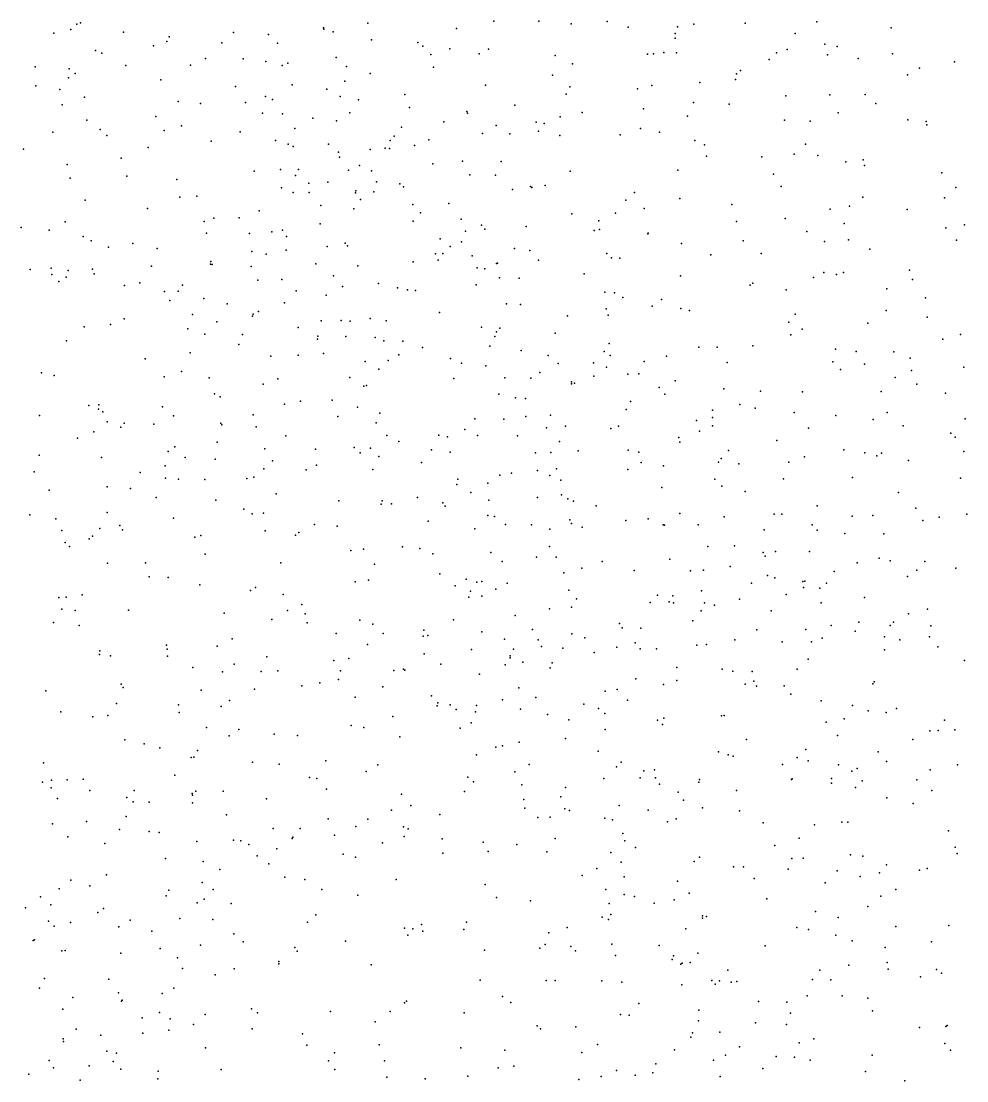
# Model space of a CAD drawing. Header units: metres. Extents: x -25 to 25, y -27.7 to 27.8.
# Drawn here: x 7.552 to 9.099, y 0.013 to 1.746 of the extents above; entities that cross this region are included whole.
import ezdxf

# ---------------------------------------------------------------- set-up
doc = ezdxf.new("R2010")
doc.units = ezdxf.units.M

msp = doc.modelspace()

# ---------------------------------------------------------------- linework, layer by layer
for p in [(7.6437, 1.7407, 13.8292), (7.6496, 1.7431, 9.735), (8.0468, 1.7347, -10.5043), (8.1195, 1.7423, 23.0728), (8.2647, 1.7336, 22.2313), (8.3257, 1.7458, 18.416), (8.3992, 1.7456, 23.5535), (8.452, 1.7413, 14.0077), (8.5109, 1.7453, 23.6671), (8.5455, 1.7358, 23.7065), (8.6259, 1.7365, 13.9214), (8.6529, 1.7412, -21.0317), (8.737, 1.7428, 23.8502), (8.8538, 1.7449, 18.4109), (8.9759, 1.7347, -15.0819), (7.606, 1.726, -10.3085), (7.6337, 1.7323, 14.4841), (7.7198, 1.7277, 18.0526), (7.7946, 1.72, -10.4268), (7.9, 1.7271, 24.8565), (7.957, 1.7239, 22.7622), (8.0476, 1.7325, 18.2853), (8.0629, 1.7284, -7.0066), (8.6224, 1.7181, -2.8664), (8.6225, 1.7256, 0.6261), (8.8185, 1.7257, 18.867), (7.769, 1.7056, 14.5998), (7.7908, 1.7126, 9.2317), (7.8806, 1.7106, -10.7848), (7.9717, 1.7097, 15.7853), (8.1255, 1.7151, 18.9465), (8.2013, 1.711, 23.2683), (8.2094, 1.7048, 24.6105), (8.2538, 1.7006, 23.3641), (8.3167, 1.7003, 23.4488), (8.8055, 1.6994, -23.3318), (8.8669, 1.7084, 14.3748), (8.8872, 1.7046, 23.9088), (7.6738, 1.6978, 18.8337), (7.6842, 1.6934, 14.2189), (7.8537, 1.6848, 18.9195), (7.9158, 1.6845, -1.7768), (8.0675, 1.6865, 22.9775), (8.2224, 1.6913, 18.3545), (8.3017, 1.6924, 13.9899), (8.4262, 1.6895, -23.9569), (8.5768, 1.6919, 23.5088), (8.587, 1.6924, -20.7901), (8.604, 1.6944, 18.3864), (8.6246, 1.6939, 23.7676), (8.7761, 1.6832, -0.0715), (8.7883, 1.6943, -20.5324), (8.8715, 1.6905, -2.9299), (8.9215, 1.6847, 0.0552), (8.9778, 1.6924, 23.9296), (7.5753, 1.6714, 24.9376), (7.631, 1.6676, 9.0834), (7.7236, 1.6731, -9.7585), (7.8292, 1.6737, 14.3119), (7.9526, 1.6796, -0.7592), (7.9795, 1.6734, -8.2888), (7.9886, 1.677, -6.2503), (8.0844, 1.6715, 15.6731), (8.2267, 1.6704, 14.9952), (8.4545, 1.6759, -0.3122), (8.729, 1.6653, -10.235), (9.0219, 1.669, -21.7912), (9.0793, 1.6792, 23.9463), (7.6299, 1.6529, 17.9842), (7.6408, 1.6605, 14.0404), (7.7806, 1.6501, -10.9918), (8.0818, 1.6477, 24.7096), (8.1232, 1.6603, 23.1164), (8.4217, 1.6576, 23.9268), (8.7211, 1.6506, 23.8292), (8.7226, 1.6596, 13.7578), (9.0024, 1.6578, -21.5005), (7.5766, 1.6398, 22.6308), (7.6157, 1.634, 9.545), (7.9028, 1.6392, 18.1165), (7.9955, 1.6419, 22.8504), (8.0526, 1.6347, 18.8201), (8.3122, 1.6409, 18.7543), (8.4501, 1.6382, 18.3582), (8.5606, 1.635, 23.7125), (8.5843, 1.6405, 22.6226), (8.6628, 1.6457, 22.8245), (7.6561, 1.6213, 13.6823), (7.8092, 1.6142, 15.9773), (7.9191, 1.6126, -0.5576), (7.952, 1.6227, 14.5415), (7.9636, 1.6177, 22.7714), (8.0741, 1.6227, -0.5011), (8.1041, 1.6169, 18.242), (8.1801, 1.6259, 15.3159), (8.4437, 1.6265, 13.8415), (8.6523, 1.6128, 23.7779), (8.8032, 1.6236, -21.6112), (8.8752, 1.6254, -21.9946), (8.9332, 1.6258, -9.2109), (7.6195, 1.6091, -0.5998), (7.8457, 1.6111, 14.0886), (7.9471, 1.5956, 13.826), (8.0901, 1.5957, -9.3418), (8.1879, 1.6047, 18.2776), (8.2815, 1.5981, 13.8577), (8.2827, 1.5953, 23.4041), (8.3598, 1.6086, 23.5015), (8.4702, 1.5965, 18.632), (8.5706, 1.6023, 13.7365), (8.7108, 1.61, 18.3339), (8.8887, 1.5961, 1.0228), (8.9508, 1.6112, 23.9157), (7.6598, 1.5838, 22.6245), (7.7728, 1.5898, 22.6373), (7.9798, 1.5945, 18.1444), (8.0296, 1.5874, 22.9416), (8.0684, 1.5828, 23.0398), (8.2441, 1.5814, 24.5035), (8.3949, 1.5806, 24.1006), (8.4078, 1.5786, -21.5869), (8.4344, 1.5891, 23.5825), (8.6426, 1.5902, 23.2606), (8.8012, 1.5841, 23.8719), (8.8431, 1.582, 13.5065), (9.003, 1.5846, -23.1355), (9.033, 1.5818, 13.4585), (7.604, 1.5645, 14.982), (7.6814, 1.5685, -5.7952), (7.7862, 1.567, 13.9044), (7.8146, 1.5747, 13.734), (7.9104, 1.5647, -2.2025), (7.9999, 1.5703, 14.7196), (8.1745, 1.5722, -7.5964), (8.3072, 1.5621, -24.1529), (8.3294, 1.5752, -10.578), (8.3517, 1.5617, -0.2938), (8.3989, 1.5661, -20.9334), (8.5322, 1.5601, 18.3063), (8.5654, 1.5702, -0.1542), (8.5964, 1.5642, -21.7875), (9.0341, 1.576, -7.9412), (7.6926, 1.5586, 21.9979), (7.8634, 1.5496, 18.0457), (7.9683, 1.5505, 22.0647), (7.9889, 1.5445, 14.0915), (8.0549, 1.5448, 18.6384), (8.1563, 1.5509, -2.6383), (8.1625, 1.5578, 23.2258), (8.2195, 1.5517, 22.2007), (8.4337, 1.5589, 23.6558), (8.6546, 1.5508, 14.5877), (8.6705, 1.5438, 18.2998), (8.8354, 1.5446, 18.3098), (7.5562, 1.5364, 22.6145), (7.7603, 1.5393, -0.5289), (7.9971, 1.5409, 15.8261), (8.0716, 1.5313, 14.2443), (8.1233, 1.5361, -10.8033), (8.1477, 1.5383, -0.39), (8.1549, 1.5376, -21.3515), (8.1959, 1.5423, 23.3044), (8.8169, 1.5282, 14.5163), (8.8555, 1.526, 0.1115), (7.6276, 1.5112, 17.919), (7.716, 1.5219, 22.6089), (8.0729, 1.5234, 18.1656), (8.1059, 1.5097, -7.3244), (8.2258, 1.5126, 15.492), (8.2743, 1.5169, 18.2492), (8.3378, 1.5164, 14.8903), (8.6737, 1.5248, 23.7721), (8.764, 1.5241, 18.7035), (8.9017, 1.516, -8.0936), (8.9298, 1.5188, 13.3453), (8.9318, 1.5095, 18.312), (7.7255, 1.4922, 17.9489), (7.9334, 1.5005, 22.7394), (7.9766, 1.5032, -0.4325), (8.0009, 1.4933, -8.8189), (8.006, 1.5032, -7.999), (8.0876, 1.5023, 13.9598), (8.1257, 1.5008, -24.4328), (8.2864, 1.4943, 15.094), (8.3285, 1.4938, 23.4721), (8.4505, 1.5007, -12.9568), (8.6266, 1.502, 13.4709), (8.7831, 1.4953, -9.1028), (9.0588, 1.498, 23.9163), (7.6327, 1.4891, 22.602), (7.8068, 1.4869, 22.6481), (8.0231, 1.4806, -6.4503), (8.0542, 1.4823, -9.1325), (8.1336, 1.4829, 14.6832), (8.1718, 1.4799, 18.5134), (8.1781, 1.4751, -21.0304), (8.3855, 1.4754, 18.2539), (8.3878, 1.4735, 23.5335), (8.4094, 1.4771, -23.9441), (8.7959, 1.4756, 23.8372), (9.0816, 1.4739, 18.3416), (7.8121, 1.458, 17.9751), (7.8396, 1.4595, -8.6217), (7.9785, 1.4731, -0.5051), (7.9975, 1.4656, 18.0822), (8.0235, 1.4658, -2.4558), (8.0994, 1.4653, -7.7883), (8.1001, 1.4684, 23.1732), (8.1295, 1.4665, 24.5113), (8.3561, 1.4705, 18.4627), (8.5556, 1.4656, 23.6854), (8.9293, 1.458, 23.8769), (9.063, 1.4567, -9.764), (7.657, 1.453, 15.9829), (7.7592, 1.4392, 15.0869), (8.0426, 1.4442, 14.9224), (8.0968, 1.4391, 18.1288), (8.1077, 1.454, -0.1885), (8.1931, 1.4457, 14.3465), (8.2518, 1.4476, 18.2008), (8.5415, 1.4533, -23.663), (8.5716, 1.4396, 18.2377), (8.6297, 1.4557, -2.8244), (8.7152, 1.4457, 13.2004), (8.9077, 1.4432, -9.5631), (7.8673, 1.4236, -24.7241), (7.9088, 1.4241, 18.0101), (7.9415, 1.4355, 18.509), (8.2059, 1.4322, 24.3505), (8.2721, 1.422, -12.6439), (8.4531, 1.4307, 23.5942), (8.5246, 1.4317, -20.8082), (8.8021, 1.423, -23.4985), (8.8756, 1.4383, 13.0093), (9.0018, 1.4377, 0.3422), (7.5524, 1.4085, 17.8096), (7.5981, 1.4041, 22.5897), (7.6244, 1.4178, 17.8554), (7.8517, 1.4184, 24.6861), (7.98, 1.4041, -7.1173), (8.0417, 1.4144, -0.2959), (8.1936, 1.4189, 23.3347), (8.3053, 1.4121, 23.4505), (8.3107, 1.4057, 23.6253), (8.3786, 1.4102, 13.4675), (8.4974, 1.4192, 0.3952), (8.4987, 1.4051, 13.2953), (8.7226, 1.4179, 12.9332), (8.8988, 1.415, 18.2616), (9.0651, 1.4076, 12.6322), (9.0954, 1.4125, 23.9032), (7.654, 1.3938, -8.3612), (7.8556, 1.3988, 22.6616), (7.9257, 1.3986, -6.185), (7.9624, 1.4011, 22.0215), (7.9867, 1.3936, -6.7452), (8.2377, 1.3896, 14.0405), (8.2794, 1.4022, -21.7573), (8.4896, 1.4035, 18.214), (8.5773, 1.3978, 0.0222), (8.5783, 1.3988, 18.5176), (8.8379, 1.4019, 0.2062), (8.9057, 1.3883, 0.8802), (9.0828, 1.3874, 18.3041), (7.6667, 1.3864, -11.3566), (7.6955, 1.3759, -24.9617), (7.7348, 1.3819, -9.4462), (7.7746, 1.3741, 15.9093), (7.9858, 1.3712, 18.0287), (8.0527, 1.3771, -11.149), (8.0824, 1.3825, -7.5595), (8.0862, 1.3782, 15.7774), (8.2542, 1.377, 14.6663), (8.2728, 1.3851, 15.5768), (8.3595, 1.3738, 23.5062), (8.3844, 1.3707, 23.4743), (8.6327, 1.3822, 18.2099), (8.7335, 1.3864, -8.6165), (8.8666, 1.3855, -2.8221), (8.9406, 1.3727, -20.2938), (7.8627, 1.3525, 17.9608), (7.9296, 1.3692, -0.992), (7.9534, 1.3649, 22.9081), (8.1938, 1.3523, 13.221), (8.2302, 1.365, 18.3568), (8.2346, 1.3551, 13.7109), (8.2421, 1.3659, 23.774), (8.2902, 1.3621, 18.1662), (8.3986, 1.355, 18.1835), (8.5106, 1.3657, 23.6309), (8.518, 1.3587, -12.6206), (8.532, 1.3579, 22.7211), (8.6808, 1.3636, -9.4021), (8.7632, 1.3659, 14.6451), (7.567, 1.3395, 18.4529), (7.6015, 1.3416, 24.7409), (7.6291, 1.3381, 21.9523), (7.6693, 1.3404, -0.2843), (7.7658, 1.3449, -8.0931), (7.8623, 1.3485, -11.4309), (7.8647, 1.3479, -0.2767), (7.9289, 1.3446, 22.8022), (8.0343, 1.3491, -1.5401), (8.1033, 1.3458, 23.2277), (8.2985, 1.3424, 13.9048), (8.3108, 1.3406, -2.6485), (8.33, 1.3492, 13.0158), (8.3314, 1.3502, 15.1603), (8.8653, 1.3348, 18.2248), (8.8975, 1.3348, 23.8203), (9.0059, 1.3386, -7.9228), (7.6026, 1.3317, 15.1927), (7.614, 1.32, -8.6559), (7.6259, 1.327, 17.7922), (7.6718, 1.3327, 22.57), (7.7465, 1.3178, 17.8627), (7.9395, 1.3221, -0.6855), (7.979, 1.3233, 23.0098), (8.0635, 1.3294, 15.0347), (8.3348, 1.326, 15.3692), (8.3668, 1.3252, 22.326), (8.4733, 1.3325, 22.5462), (8.6312, 1.3293, -9.1952), (8.7495, 1.3174, -9.7873), (8.8484, 1.3263, 12.4918), (8.886, 1.3313, 18.8718), (9.0108, 1.323, -5.12), (7.7213, 1.3133, 18.435), (7.7866, 1.3035, -9.2178), (7.8092, 1.3041, 21.9572), (7.8163, 1.3141, -8.9128), (8.0024, 1.3046, 24.4304), (8.0783, 1.3117, 18.0533), (8.1371, 1.3168, 24.2728), (8.1681, 1.3099, 23.9457), (8.1844, 1.3064, 14.939), (8.1973, 1.3051, -10.8983), (8.2966, 1.3148, 13.57), (8.507, 1.3024, 14.8776), (8.5233, 1.3016, 23.0262), (8.745, 1.3141, -12.9373), (8.804, 1.3061, -22.1231), (8.9686, 1.3082, 14.6022), (7.7957, 1.2891, 22.6237), (7.8514, 1.292, -21.1995), (7.8893, 1.2832, -7.8613), (7.983, 1.2853, -0.1469), (8.0513, 1.2974, -11.8482), (8.3466, 1.2836, 18.1455), (8.5367, 1.2936, 18.1742), (8.5997, 1.2908, 23.6728), (9.0318, 1.2935, 18.2584), (7.8327, 1.2659, 17.9058), (7.932, 1.2664, 17.966), (7.9406, 1.2709, 22.8928), (8.2368, 1.2693, 23.3889), (8.369, 1.2822, 14.5322), (8.5095, 1.2753, 18.4028), (8.5845, 1.2799, 0.1405), (8.6314, 1.2758, 18.1794), (8.6459, 1.2728, -8.8453), (8.8184, 1.2667, 23.7572), (8.9675, 1.2723, 18.9965), (7.6987, 1.2495, 17.7773), (7.7209, 1.2589, -5.9738), (7.8725, 1.2538, 22.6949), (7.9309, 1.2634, -7.3506), (8.043, 1.2558, -2.1371), (8.0758, 1.2564, 23.2025), (8.0906, 1.2553, 18.3271), (8.1235, 1.2595, -12.2033), (8.1494, 1.2555, 23.6919), (8.446, 1.2639, 14.137), (8.5126, 1.2649, -13.1212), (8.8084, 1.2537, 18.1917), (8.9373, 1.2521, 18.2195), (9.0347, 1.2616, 23.8272), (7.6556, 1.2459, -11.584), (7.8252, 1.2427, 15.8344), (7.8526, 1.2341, -6.9449), (7.9144, 1.2331, 15.1765), (8.0055, 1.2449, -21.5092), (8.3057, 1.2452, 0.0256), (8.3302, 1.2374, -12.0452), (8.3355, 1.2436, 0.0876), (8.4262, 1.2353, -23.8748), (8.8113, 1.233, -20.5316), (8.8298, 1.2422, 14.7093), (9.0892, 1.2331, -5.7893), (7.6263, 1.2231, 17.6959), (7.9082, 1.2172, 22.8208), (8.0373, 1.2255, 24.1586), (8.0376, 1.2304, 17.9972), (8.0835, 1.2298, 13.0885), (8.1313, 1.2285, 23.2774), (8.1458, 1.2229, -2.3645), (8.1766, 1.2222, -12.4818), (8.3189, 1.2144, 23.3646), (8.3273, 1.2302, 23.4678), (8.5145, 1.2186, 12.5931), (8.7492, 1.215, 0.2955), (9.0603, 1.2255, 0.9101), (7.8286, 1.2034, -0.0475), (7.961, 1.1976, -20.9202), (8.0057, 1.1995, 23.1165), (8.0472, 1.2021, 15.7892), (8.1704, 1.2002, -0.2248), (8.209, 1.2123, 12.9097), (8.3702, 1.2073, 18.1101), (8.4145, 1.1987, -10.3215), (8.5061, 1.2055, -9.348), (8.5162, 1.199, 23.5986), (8.608, 1.1976, -2.6535), (8.6611, 1.2125, 23.6749), (8.6911, 1.2125, 12.4532), (8.8846, 1.2095, -5.6154), (8.9183, 1.2056, -5.9813), (8.9801, 1.2052, -4.7699), (7.7553, 1.1937, 22.5752), (8.1149, 1.1892, -1.6771), (8.1527, 1.1907, -11.4069), (8.255, 1.1942, 18.2457), (8.2725, 1.1865, 23.4169), (8.3124, 1.1822, 15.6969), (8.431, 1.186, 0.1613), (8.4885, 1.1872, 18.1202), (8.5099, 1.18, 0.2543), (8.5714, 1.189, -20.7455), (8.7073, 1.1875, -6.0373), (8.8804, 1.1886, 0.4233), (8.9321, 1.1847, 23.7532), (9.0066, 1.1948, 18.2205), (9.0947, 1.1798, -6.1442), (7.5856, 1.1706, 21.9352), (7.6062, 1.1661, -21.1083), (7.7861, 1.1643, 17.7918), (7.8148, 1.1728, -6.1803), (7.8599, 1.1623, 17.8597), (8.09, 1.1628, -24.6315), (8.1374, 1.1764, 22.0639), (8.2603, 1.1615, 15.0021), (8.3438, 1.1625, 22.2758), (8.3862, 1.1621, 15.5592), (8.401, 1.171, -21.8753), (8.4894, 1.1652, 15.0271), (8.5446, 1.1684, 14.3676), (8.5628, 1.1691, 13.9667), (8.8927, 1.176, 18.1904), (8.9821, 1.1627, 12.3303), (9.0091, 1.1742, 14.6823), (7.9481, 1.1523, 22.9546), (7.9725, 1.1606, 23.8772), (8.1127, 1.149, 18.0036), (8.1171, 1.1496, 0.1268), (8.4525, 1.1559, 14.7598), (8.4526, 1.1527, 15.2553), (8.4576, 1.1535, 22.9496), (8.5961, 1.1468, 18.1247), (8.6225, 1.1574, -5.7937), (8.7017, 1.1446, -23.6505), (9.0175, 1.152, 19.0967), (7.8688, 1.1364, 21.9391), (7.8778, 1.1312, -6.5855), (8.3339, 1.1358, -10.5699), (8.3611, 1.1295, 23.4833), (8.3772, 1.1288, -24.0962), (8.6055, 1.1359, 0.2923), (8.7618, 1.1408, -6.2877), (8.8306, 1.1394, 23.7097), (8.9594, 1.1402, 0.5496), (9.0644, 1.1372, -4.5619), (7.663, 1.1172, 15.8428), (7.6787, 1.1109, -7.7382), (7.6795, 1.118, 24.5083), (7.7834, 1.1152, -21.3612), (7.9832, 1.1193, 17.9464), (8.0094, 1.1241, -1.1569), (8.0612, 1.126, 15.1738), (8.1027, 1.1143, -0.4203), (8.5422, 1.1105, 23.5793), (8.549, 1.1238, 18.482), (8.6834, 1.1095, -8.5703), (8.7282, 1.1187, 23.6667), (8.7533, 1.1126, 18.1547), (7.5821, 1.101, -25.3534), (7.6859, 1.1066, 22.5586), (7.8015, 1.1004, 24.265), (7.9321, 1.1018, -24.8037), (8.0706, 1.099, 23.1901), (8.1394, 1.1044, 13.2767), (8.2948, 1.0956, 0.2392), (8.3418, 1.0948, -12.909), (8.3781, 1.0989, 18.0711), (8.4182, 1.1013, 13.4809), (8.6573, 1.0926, -5.5334), (8.6832, 1.0977, 18.7132), (8.8168, 1.1057, -5.0432), (8.8851, 1.1006, -12.9015), (8.9463, 1.0943, 18.1928), (8.9692, 1.1055, 23.7263), (9.0965, 1.0951, -3.7816), (7.6928, 1.0903, 18.32), (7.7152, 1.0818, 17.6235), (7.7207, 1.0881, -11.7471), (7.7693, 1.0866, 17.7281), (7.8791, 1.0882, 18.2774), (7.8808, 1.0854, 0.1721), (7.9366, 1.0822, 22.8859), (8.1331, 1.0888, -1.4367), (8.278, 1.0778, 12.7444), (8.412, 1.0807, 22.3996), (8.4428, 1.0836, 23.504), (8.5173, 1.0794, -12.1931), (8.5298, 1.0834, 13.6254), (8.6623, 1.0751, 14.0854), (8.6831, 1.084, 0.3742), (8.8405, 1.0802, 18.9585), (8.9951, 1.0838, -2.6247), (7.6443, 1.0639, -6.0716), (7.6714, 1.0741, -6.9597), (7.9856, 1.0676, 23.0459), (8.1504, 1.0681, -21.7948), (8.1701, 1.0581, -20.848), (8.2357, 1.0686, 18.0242), (8.2498, 1.0661, -2.1966), (8.2989, 1.0683, 23.2558), (8.3643, 1.0675, -0.0705), (8.4328, 1.0585, -9.5212), (8.6284, 1.0649, 13.8389), (8.7888, 1.0598, 23.6623), (9.0731, 1.072, -4.1182), (9.0803, 1.0655, 18.2444), (7.793, 1.042, 24.1196), (7.8035, 1.0494, 15.3107), (7.8731, 1.0572, -11.9101), (7.951, 1.0463, 15.7804), (8.0339, 1.0456, -0.6483), (8.097, 1.0484, 12.9105), (8.1237, 1.0474, 23.2444), (8.2236, 1.0449, -1.9836), (8.2542, 1.0406, 23.37), (8.4187, 1.0401, 12.5751), (8.4638, 1.043, 18.0723), (8.5452, 1.0439, 15.3826), (8.563, 1.0409, 12.4373), (8.63, 1.057, 14.46), (8.7093, 1.0433, 12.3206), (8.8984, 1.0447, 14.8376), (8.9327, 1.04, -22.1375), (9.0947, 1.042, -23.5194), (7.5817, 1.0357, 22.6021), (7.6838, 1.032, 17.5132), (7.8204, 1.0323, 22.6302), (7.8699, 1.0293, 22.7044), (7.9633, 1.0269, 22.9625), (8.1068, 1.0397, 18.2193), (8.1375, 1.0338, 17.9931), (8.2073, 1.024, 23.3718), (8.3938, 1.0397, -6.0846), (8.5664, 1.0237, -6.3642), (8.6931, 1.0244, -5.3314), (8.6976, 1.0304, 18.1217), (8.8082, 1.0244, 18.151), (8.8341, 1.0331, 0.5468), (8.952, 1.0346, 0.6493), (8.9601, 1.0391, -7.9195), (9.0042, 1.027, 18.1999), (7.5738, 1.0088, 0.2061), (7.7472, 1.0078, -6.3078), (7.7881, 1.0187, 17.6814), (7.9496, 1.0134, 0.3014), (8.0188, 1.0119, 23.1017), (8.0357, 1.0193, 17.9485), (8.1279, 1.0127, 15.7809), (8.3545, 1.0066, 0.3602), (8.3973, 1.011, 23.4643), (8.4284, 1.0133, -9.0317), (8.545, 1.0125, 18.0794), (8.6033, 1.0185, 14.6563), (8.7265, 1.0215, 18.8399), (7.7886, 0.9985, 0.2844), (7.8099, 0.9964, 23.9214), (7.853, 0.9961, 17.7513), (7.9218, 0.9978, 17.8388), (7.9332, 0.9998, -20.8498), (8.2665, 0.9968, -1.6895), (8.3157, 0.9901, -5.8546), (8.3357, 1.0032, 15.0673), (8.4175, 1.0029, -23.8843), (8.4353, 0.9949, -5.6163), (8.6872, 0.9968, -12.4029), (8.7995, 0.997, -4.8221), (8.9122, 0.9994, -6.7405), (9.0893, 0.9985, 1.0584), (7.5982, 0.9789, 24.582), (7.6929, 0.9843, 21.933), (7.7313, 0.9815, 22.5976), (7.9693, 0.9726, 13.0696), (8.2653, 0.9877, -0.308), (8.2882, 0.9751, -24.3527), (8.4364, 0.971, -20.7532), (8.6003, 0.9832, 14.8284), (8.6986, 0.9852, 15.0021), (8.7366, 0.9765, 14.3659), (8.9875, 0.9748, 0.8529), (7.7734, 0.9667, 17.5891), (7.8709, 0.9624, 21.9414), (8.0719, 0.9612, 22.0027), (8.1415, 0.9558, 13.184), (8.1429, 0.9612, 23.2448), (8.1583, 0.9561, 0.4224), (8.2008, 0.9665, 22.1053), (8.2421, 0.9577, 23.338), (8.3175, 0.9622, -10.8496), (8.3968, 0.9667, 22.9781), (8.4467, 0.9643, -21.9414), (8.4562, 0.9607, 18.4163), (7.5665, 0.9385, -11.588), (7.6928, 0.9424, 15.7977), (7.9164, 0.9475, 22.761), (7.9303, 0.94, 15.3268), (7.9486, 0.9412, 22.867), (8.2458, 0.9525, 18.2252), (8.3159, 0.9373, 18.0215), (8.4933, 0.9531, 14.9859), (8.63, 0.9407, 15.4665), (8.7841, 0.9396, 14.0907), (8.7966, 0.9395, -20.4616), (8.8545, 0.9528, 18.1553), (8.9119, 0.9362, -12.6307), (8.9457, 0.9371, -3.8698), (9.0158, 0.9491, -12.8367), (9.0994, 0.9395, -7.4257), (7.609, 0.9317, 22.6237), (7.7138, 0.9206, -21.4813), (7.8016, 0.9331, 22.6475), (8.0323, 0.9224, 23.0792), (8.0691, 0.9198, -0.8993), (8.218, 0.9277, 17.9983), (8.3267, 0.9354, -11.5988), (8.3448, 0.9226, 23.4007), (8.387, 0.9218, 22.3415), (8.4502, 0.9299, -9.9944), (8.4528, 0.9244, -2.0936), (8.5417, 0.9293, 13.4451), (8.578, 0.932, -6.5724), (8.6024, 0.9217, 0.056), (8.6048, 0.9216, 0.5242), (8.6597, 0.9222, 23.5394), (8.7027, 0.9353, 15.2555), (8.8462, 0.9219, 12.2129), (9.0272, 0.9293, 14.9449), (9.054, 0.9346, 23.6674), (7.619, 0.9129, -6.7255), (7.6692, 0.9032, -5.3397), (7.6811, 0.9159, 17.4178), (7.7183, 0.9139, 15.3978), (7.8363, 0.9017, 22.7176), (7.8462, 0.9044, -24.9583), (7.9517, 0.912, 17.8481), (8.0012, 0.9051, 22.98), (8.0068, 0.9094, 0.4707), (8.2945, 0.9152, 15.7985), (8.4175, 0.9148, -1.8843), (8.4703, 0.9184, -11.9941), (8.7678, 0.914, 18.9628), (8.8546, 0.9131, 15.0696), (8.9, 0.9076, 0.4515), (8.9635, 0.9074, -4.2572), (7.6243, 0.893, 17.3408), (7.6313, 0.8866, -25.6112), (7.6638, 0.899, -4.9011), (8.1764, 0.8861, -12.4811), (8.4167, 0.8864, 22.5145), (8.6756, 0.8865, 12.2842), (8.7195, 0.8875, 18.109), (7.8532, 0.8742, 0.4666), (8.0917, 0.8797, -21.88), (8.1123, 0.8821, 23.418), (8.2047, 0.8831, 15.24), (8.2261, 0.8744, 12.7411), (8.3207, 0.8769, 0.532), (8.3952, 0.8691, 22.8521), (8.4274, 0.8691, 12.5268), (8.7662, 0.8767, 0.6929), (8.7693, 0.8705, 0.1982), (8.7865, 0.8786, 14.4916), (8.8418, 0.8786, -2.1725), (8.9558, 0.8676, 18.1844), (7.6938, 0.8592, 24.0662), (7.756, 0.8599, 22.6686), (7.9771, 0.8598, 22.845), (8.1306, 0.8575, 23.1493), (8.3394, 0.862, -11.2863), (8.4694, 0.8512, 15.783), (8.5031, 0.8621, 23.4456), (8.6138, 0.8656, -12.1917), (8.7123, 0.8538, 23.5251), (8.9202, 0.8596, 23.6123), (8.9739, 0.863, -3.5447), (9.0308, 0.8619, 19.2371), (9.0812, 0.8513, -3.3612), (7.7615, 0.8367, -25.3598), (7.7927, 0.8359, 17.5437), (8.2373, 0.842, 23.2448), (8.2801, 0.8331, 18.0121), (8.4403, 0.8435, -8.9066), (8.5553, 0.8475, -8.7002), (8.6475, 0.8467, 15.6492), (8.6688, 0.8477, -6.8194), (8.7731, 0.8392, -1.9314), (8.7851, 0.8353, -8.2088), (8.8824, 0.8454, 0.9557), (9.0026, 0.8372, 15.1037), (9.0175, 0.848, 23.6326), (7.8446, 0.8238, 17.646), (7.9276, 0.8147, 17.8077), (7.9355, 0.8194, 15.7749), (8.0988, 0.8289, 17.9607), (8.1205, 0.8316, 18.2029), (8.2624, 0.8224, 23.1077), (8.2976, 0.8284, 18.3079), (8.306, 0.8292, 13.1937), (8.3287, 0.8165, -5.5031), (8.3476, 0.8266, -9.109), (8.4484, 0.815, 23.3891), (8.7474, 0.8265, 15.5075), (8.8309, 0.8292, 18.1503), (8.832, 0.8197, 23.5581), (8.8344, 0.8297, 15.315), (8.8587, 0.8182, 14.1554), (8.8696, 0.8265, -7.1806), (7.6138, 0.8033, 22.6924), (7.6259, 0.8034, 21.9745), (7.6519, 0.8076, 18.1698), (7.9812, 0.8081, -24.812), (8.2845, 0.8035, -20.7284), (8.2873, 0.8132, -12.656), (8.3058, 0.8054, 23.2806), (8.4606, 0.8011, -12.8962), (8.5936, 0.8067, 0.6885), (8.6186, 0.806, 18.0808), (8.6652, 0.8138, -4.9274), (8.7273, 0.8001, 13.644), (8.8037, 0.8079, -4.5922), (8.9322, 0.8031, 1.153), (7.6191, 0.7841, 24.4276), (7.6407, 0.7816, 24.1956), (7.7279, 0.7822, 22.7055), (7.988, 0.7819, 17.8739), (8.0116, 0.7914, 23.4922), (8.4167, 0.7843, 0.6663), (8.4529, 0.7874, -5.3343), (8.5814, 0.7947, 23.443), (8.6125, 0.7959, -23.7001), (8.6195, 0.7941, -1.4682), (8.665, 0.7814, 18.9554), (8.6705, 0.7945, 14.9534), (8.6866, 0.7903, -8.4652), (8.7795, 0.7813, 12.2323), (8.8612, 0.7942, -23.6622), (9.0352, 0.7841, -1.8735), (7.8846, 0.7775, 17.7276), (7.9626, 0.7669, 22.7897), (8.0172, 0.7763, 12.8923), (8.1062, 0.7661, -5.9057), (8.2594, 0.7667, 23.2023), (8.3607, 0.7736, -10.1915), (8.6514, 0.7649, 13.4865), (8.9225, 0.7629, -7.3824), (9.004, 0.7762, -7.6344), (7.6051, 0.762, 17.2752), (7.6471, 0.7575, 0.4352), (8.0204, 0.7615, 22.8677), (8.1275, 0.7594, -6.1667), (8.2111, 0.7499, -24.48), (8.3062, 0.7469, 18.0184), (8.3888, 0.7505, 22.5821), (8.5314, 0.7607, -0.4003), (8.5355, 0.7532, 18.7651), (8.566, 0.7531, 12.4125), (8.7559, 0.7502, 19.0802), (8.8359, 0.7507, 13.8007), (8.8776, 0.7572, 19.1863), (8.9165, 0.7481, -22.1258), (8.9738, 0.7571, -7.8464), (8.9794, 0.7626, 23.5938), (9.0405, 0.7565, 15.2532), (7.8978, 0.7353, 23.6104), (8.0677, 0.744, 22.9445), (8.1444, 0.7444, 13.0913), (8.2098, 0.74, 23.1325), (8.2174, 0.7411, 17.9995), (8.3432, 0.7347, -1.0603), (8.3979, 0.734, 15.2818), (8.4535, 0.7434, 23.3396), (8.4745, 0.7369, -20.6293), (8.5569, 0.7291, 23.3944), (8.7199, 0.7336, 1.1684), (8.7973, 0.7304, 14.8377), (8.8453, 0.7308, 18.1609), (8.8629, 0.7365, -1.487), (8.965, 0.7385, 18.1987), (8.9898, 0.7338, 0.3324), (9.0381, 0.739, 12.1916), (7.681, 0.7158, 17.3507), (7.7903, 0.725, 17.4946), (7.791, 0.7185, -5.6628), (7.8729, 0.7236, -20.7746), (8.1191, 0.7261, -5.6489), (8.2116, 0.7112, 22.2221), (8.289, 0.7179, 22.9404), (8.3579, 0.7184, 22.7824), (8.4034, 0.7227, 0.8512), (8.4385, 0.7201, 18.6397), (8.4896, 0.7129, 18.0543), (8.5266, 0.7221, -1.2384), (8.5648, 0.7189, 13.3343), (8.5917, 0.7189, 1.0324), (8.6576, 0.7252, 23.4416), (8.6735, 0.7263, -7.069), (8.9645, 0.7176, -20.2757), (9.0519, 0.7225, 1.2622), (7.6807, 0.7097, 22.7421), (7.6985, 0.7076, 23.9212), (7.7919, 0.7071, 22.7392), (7.9009, 0.6943, -4.7419), (7.9542, 0.7058, -11.9493), (8.064, 0.7003, 22.0861), (8.0884, 0.7031, 17.9626), (8.2391, 0.694, 12.738), (8.3526, 0.7079, -10.8383), (8.3526, 0.7046, 12.6329), (8.3732, 0.6971, 18.0368), (8.4208, 0.6962, -11.7457), (8.8396, 0.7023, 15.6806), (9.0958, 0.7002, 18.2863), (7.8331, 0.6884, 17.6048), (7.8816, 0.6813, 22.0352), (7.9451, 0.6819, 15.4537), (7.972, 0.6831, 17.8725), (8.075, 0.6831, 22.8742), (8.162, 0.6837, 15.8348), (8.1777, 0.686, 23.0185), (8.1802, 0.6844, 0.818), (8.3022, 0.6776, 13.1222), (8.3439, 0.6928, -23.9626), (8.4176, 0.6883, -11.1676), (8.6249, 0.6885, -12.0763), (8.6993, 0.6856, 15.0717), (8.7165, 0.6828, 15.7798), (8.7483, 0.6823, -1.2614), (8.8219, 0.6858, -3.4117), (7.7158, 0.6613, -6.0039), (8.0117, 0.6587, 0.7505), (8.0407, 0.6637, 23.3485), (8.0713, 0.6691, -22.035), (8.5577, 0.6703, 18.8998), (8.6033, 0.6606, 18.0844), (8.6248, 0.6672, -4.7236), (8.7369, 0.6614, 18.1285), (8.7512, 0.6661, 13.5561), (8.9459, 0.6618, 14.4809), (8.9478, 0.6652, -12.3137), (7.5928, 0.6505, -6.1862), (7.7192, 0.6558, 17.4155), (7.8466, 0.6515, -21.9224), (7.9341, 0.6531, 22.7616), (8.144, 0.6572, 22.9382), (8.2236, 0.6421, -12.5138), (8.3663, 0.6551, 15.4108), (8.5078, 0.6498, 23.3092), (8.5272, 0.6525, -0.9972), (8.7556, 0.6581, -4.1079), (8.8005, 0.6586, -0.4347), (8.8113, 0.6447, 23.5029), (7.7081, 0.6295, 22.0662), (7.8096, 0.6276, -11.7073), (7.8798, 0.6248, 17.7376), (7.8933, 0.6348, -24.9677), (8.0987, 0.6401, 12.8949), (8.2327, 0.6257, 15.5008), (8.2338, 0.631, -6.5616), (8.2544, 0.6275, 23.0354), (8.2974, 0.6266, 18.5044), (8.34, 0.6355, 23.1447), (8.3942, 0.6394, -9.6524), (8.473, 0.6286, -6.9248), (8.5445, 0.6354, 1.2855), (8.8613, 0.6339, -3.1894), (8.9124, 0.6265, 23.5474), (7.6173, 0.6159, 17.2951), (7.6694, 0.6079, 17.3625), (7.6941, 0.6098, -25.9314), (7.8111, 0.6147, 15.4942), (8.1604, 0.6087, 18.4031), (8.2641, 0.6198, 0.9858), (8.2959, 0.6163, -5.3073), (8.3691, 0.6203, 15.9034), (8.4132, 0.6117, 1.1457), (8.497, 0.6216, 18.0673), (8.5073, 0.6135, -4.9274), (8.6983, 0.6094, -3.6802), (8.7026, 0.6101, 12.5497), (8.938, 0.6179, 13.9802), (8.9674, 0.6151, -1.1869), (8.9845, 0.6215, 14.3085), (7.8556, 0.5904, -6.3615), (8.0924, 0.5937, 22.7883), (8.1129, 0.5907, -5.0166), (8.2888, 0.598, 22.5813), (8.4481, 0.6031, -11.3649), (8.5933, 0.6025, 15.9011), (8.6013, 0.5952, 15.3351), (8.6035, 0.6056, 23.349), (8.8693, 0.5991, 14.8978), (8.8985, 0.6044, -0.6771), (9.0628, 0.6023, 0.0468), (7.8927, 0.5769, 22.7805), (7.9082, 0.5874, -4.5209), (7.966, 0.5794, 17.9118), (8.0043, 0.5772, 15.8268), (8.1721, 0.5754, 18.0181), (8.2703, 0.5892, 18.0308), (8.4428, 0.5727, 23.1705), (8.5076, 0.5874, 23.2461), (8.8876, 0.5776, 19.2849), (9.0387, 0.5849, 12.5695), (9.0524, 0.5856, 18.2841), (9.0797, 0.5864, 19.3975), (7.7217, 0.5701, 17.4418), (7.7536, 0.5639, 22.8058), (7.7794, 0.5572, 17.535), (8.3291, 0.5585, -5.0785), (8.3396, 0.5603, 13.0128), (8.3669, 0.5666, 23.0877), (8.7388, 0.5708, 18.1473), (8.8359, 0.5547, -7.5188), (9.0112, 0.5708, 23.6224), (7.8307, 0.5413, 23.5865), (7.8351, 0.5417, 17.6675), (7.8409, 0.5527, 22.1251), (8.2975, 0.5459, 22.9309), (8.4965, 0.5515, -22.0654), (8.693, 0.5504, -13.0352), (8.709, 0.5457, 1.4187), (8.7169, 0.5435, 13.4267), (8.8218, 0.5416, 15.0886), (8.9542, 0.5508, -13.1021), (7.5887, 0.5326, -11.4238), (7.9309, 0.5337, 23.4243), (7.9743, 0.5303, 22.7894), (8.0506, 0.5361, 17.9765), (8.1357, 0.5294, 22.9591), (8.3837, 0.5299, -10.3258), (8.5263, 0.5262, 1.4198), (8.534, 0.5339, -8.7602), (8.5886, 0.521, 23.2614), (8.7979, 0.5298, 23.4771), (8.8401, 0.5357, 12.7123), (8.8896, 0.5291, 18.2112), (8.9199, 0.5232, 15.8413), (8.968, 0.5347, 18.2458), (9.0394, 0.5211, -0.8106), (9.0842, 0.5293, 23.6589), (7.6018, 0.5045, 24.1213), (7.6276, 0.505, -26.408), (7.6536, 0.5058, -4.0139), (7.8036, 0.5125, -20.7456), (8.0238, 0.5086, 22.2613), (8.036, 0.507, 0.8808), (8.117, 0.5186, -24.4712), (8.2831, 0.5093, 15.6375), (8.3599, 0.5177, -9.1113), (8.5055, 0.5068, -11.6893), (8.5648, 0.5083, -4.513), (8.5709, 0.5196, 12.7636), (8.5899, 0.508, 15.4657), (8.6621, 0.5054, -11.962), (8.8124, 0.5056, -22.1784), (8.8138, 0.5062, 13.5431), (8.8783, 0.5071, 13.6948), (8.9111, 0.519, 23.561), (8.9282, 0.5031, -7.729), (9.0179, 0.5051, 12.7679), (7.5875, 0.501, 24.3058), (7.6012, 0.4918, 17.3209), (7.6647, 0.4873, 18.2325), (7.7371, 0.4876, 15.925), (7.8383, 0.4864, 15.5842), (7.8829, 0.4861, 17.8216), (8.052, 0.4897, 18.4553), (8.2779, 0.4859, 22.8317), (8.2924, 0.5017, -4.8675), (8.3716, 0.4965, 1.3093), (8.4429, 0.4924, 23.0555), (8.5964, 0.4975, 13.2435), (8.661, 0.5012, -20.4919), (8.7225, 0.4874, 23.3988), (8.8779, 0.4996, -12.1083), (8.9172, 0.4924, 1.2874), (9.0423, 0.4876, 14.0564), (7.6119, 0.4745, -26.6255), (7.7253, 0.476, -6.6064), (7.7354, 0.4687, 0.5099), (7.7615, 0.4681, 17.5779), (7.8319, 0.4826, -25.5874), (7.8328, 0.4795, 22.8234), (7.9535, 0.4737, 17.9515), (8.1746, 0.4814, 22.5538), (8.3745, 0.4726, -12.7329), (8.435, 0.477, 18.0788), (8.6274, 0.4848, -3.1944), (8.6358, 0.4716, 18.1268), (8.9688, 0.4756, 14.8966), (7.8326, 0.4673, 17.7369), (8.1581, 0.4554, 15.7156), (8.19, 0.463, -6.7729), (8.3763, 0.4584, 18.7657), (8.4416, 0.4576, 15.6239), (8.4494, 0.4547, 15.938), (8.5309, 0.4631, 18.0975), (8.5782, 0.4552, 23.1896), (8.667, 0.4589, -7.3826), (8.7278, 0.4542, -8.4962), (9.0119, 0.4663, 23.6454), (7.6593, 0.4367, -21.7145), (7.7239, 0.4447, 22.8484), (7.8884, 0.4475, -25.2627), (8.0547, 0.4411, -20.694), (8.1195, 0.4403, -12.2198), (8.2371, 0.4481, 18.056), (8.3975, 0.4432, -10.5172), (8.4178, 0.4438, -10.7731), (8.5073, 0.4422, 23.0967), (8.5198, 0.4396, 18.9642), (8.6099, 0.4359, 13.033), (8.6237, 0.4413, 23.2626), (8.7665, 0.4347, 18.1734), (8.8948, 0.4357, 12.9474), (8.9049, 0.4358, 18.2483), (7.6037, 0.4327, 22.8535), (7.7134, 0.4238, 22.2746), (7.7619, 0.4202, -11.6091), (7.7779, 0.4187, 17.6832), (7.9644, 0.4253, -11.8557), (8.0089, 0.4254, 15.6616), (8.0997, 0.4287, 22.7343), (8.178, 0.4281, 1.0589), (8.1857, 0.4245, 15.9121), (8.5366, 0.4169, -12.9273), (8.8502, 0.4314, -8.2949), (9.0695, 0.4214, -23.4573), (7.6287, 0.4117, 17.4244), (7.6895, 0.4005, 17.5081), (7.8395, 0.4038, 17.8221), (7.9, 0.4063, 17.9447), (7.9119, 0.4053, -24.757), (7.925, 0.3993, 0.6744), (7.9957, 0.4087, 23.0077), (7.9968, 0.4109, 22.426), (8.0651, 0.4144, 18.0381), (8.1436, 0.402, 18.0696), (8.1792, 0.412, -4.5599), (8.2412, 0.4082, 18.6406), (8.3083, 0.4027, -23.7758), (8.3633, 0.399, -22.2001), (8.4261, 0.4087, 22.8513), (8.5402, 0.4051, -3.5058), (8.825, 0.4092, -2.7645), (7.9708, 0.3918, -6.7428), (8.0789, 0.3835, 22.7661), (8.2423, 0.3849, 22.7126), (8.3162, 0.3878, 22.7672), (8.4126, 0.387, 18.0965), (8.5172, 0.3859, -11.0817), (8.5575, 0.3939, -11.4132), (8.7851, 0.3976, 13.0521), (8.9089, 0.3823, 19.4033), (9.0806, 0.3949, 15.8991), (9.0837, 0.3843, -13.1787), (7.7883, 0.3759, 23.5703), (7.85, 0.3711, 18.4692), (7.9385, 0.3805, 22.8237), (7.9573, 0.3674, 22.8374), (8.0991, 0.3782, -22.3207), (8.5339, 0.37, -3.042), (8.6533, 0.3712, 23.312), (8.662, 0.3786, 18.156), (8.8132, 0.3763, -23.5673), (8.8318, 0.3769, 23.5176), (8.9295, 0.3799, -20.3587), (8.9681, 0.3658, 1.1537), (7.6922, 0.3493, 0.4061), (7.8774, 0.3579, -22.2436), (8.4702, 0.3485, 22.802), (8.4944, 0.3596, -10.2068), (8.7177, 0.3623, 23.3789), (8.7341, 0.3627, 15.4656), (8.8073, 0.3588, 18.1996), (8.8875, 0.3558, 15.2089), (8.9249, 0.3467, 13.678), (8.9568, 0.3528, 13.098), (9.0219, 0.357, 13.8539), (9.0347, 0.3596, 18.3461), (7.6335, 0.3405, -3.7718), (7.6648, 0.3315, 18.3642), (7.8484, 0.3367, 15.6442), (7.9836, 0.3455, 18.0376), (8.0165, 0.3417, 15.8967), (8.166, 0.3419, 22.741), (8.3113, 0.3336, 15.82), (8.5391, 0.3462, -3.8978), (8.6259, 0.3389, 19.1516), (8.7516, 0.3435, 15.9906), (8.8678, 0.3364, 13.5162), (7.5839, 0.3135, 17.4411), (7.6144, 0.3266, 23.9141), (7.7898, 0.3153, 15.9496), (7.7938, 0.3245, 17.8277), (7.8667, 0.3255, 22.5757), (8.0443, 0.3256, 0.8503), (8.1033, 0.3163, 18.0898), (8.3301, 0.3121, 1.2273), (8.5088, 0.3252, 18.1235), (8.5391, 0.3173, 22.6728), (8.5557, 0.3139, 22.8691), (8.6451, 0.3193, -22.2678), (8.9588, 0.3148, 18.3062), (8.9835, 0.3254, 15.0892), (7.5592, 0.2957, 15.5521), (7.6011, 0.3001, 16.0223), (7.8403, 0.3036, 22.8568), (7.8517, 0.3097, 17.948), (7.8959, 0.3026, -4.0841), (8.3858, 0.3071, 22.6166), (8.5142, 0.3027, 22.5867), (8.588, 0.3031, 23.0122), (8.6208, 0.3084, 23.1783), (8.7723, 0.3102, 19.32), (8.9374, 0.2978, 23.6212), (7.6778, 0.2879, 17.6486), (7.6869, 0.2946, -26.5205), (7.8121, 0.2782, -25.9024), (8.0346, 0.284, 18.6217), (8.5029, 0.2803, 1.3542), (8.517, 0.2843, -9.9597), (8.6671, 0.2826, 23.3059), (8.6671, 0.2783, -7.494), (8.6733, 0.2813, 15.5976), (8.8518, 0.2897, -13.1525), (8.889, 0.2794, -22.3828), (7.597, 0.2739, 22.5004), (7.6062, 0.2653, -26.91), (7.6329, 0.2714, 17.5785), (7.7123, 0.2643, 22.6131), (7.7307, 0.2755, 17.7835), (7.8658, 0.2765, -25.6533), (8.021, 0.2719, 22.8033), (8.1794, 0.2621, 18.132), (8.193, 0.261, 22.7207), (8.2074, 0.268, 1.0662), (8.2811, 0.272, 18.1269), (8.4456, 0.2632, -4.2556), (8.5133, 0.2765, -7.3449), (8.64, 0.2609, -13.0324), (8.8211, 0.2632, -7.7025), (8.9832, 0.265, -2.5916), (9.0698, 0.2666, 13.2255), (7.5741, 0.2432, 17.5079), (7.766, 0.2572, 22.8701), (7.9002, 0.2528, 18.0594), (8.1851, 0.2507, -12.4652), (8.2095, 0.2571, 18.7202), (8.2765, 0.2598, -20.6619), (8.4158, 0.2543, 18.9144), (8.8406, 0.2599, 23.5307), (8.8853, 0.2509, 18.2678), (7.5719, 0.242, -6.8663), (7.6246, 0.2256, 22.8768), (7.7796, 0.2288, 22.7611), (7.8458, 0.2344, -24.5897), (7.9156, 0.2397, -6.9514), (8, 0.2304, 0.711), (8.0829, 0.2411, 18.1354), (8.3103, 0.2263, 22.6312), (8.4008, 0.2293, 18.1429), (8.4095, 0.2356, -9.3109), (8.4515, 0.2322, -9.0961), (8.5186, 0.2358, 22.5051), (8.596, 0.2339, 22.4034), (8.7696, 0.2333, -11.7787), (8.9118, 0.2413, 13.3641), (8.9658, 0.2306, 18.3278), (9.0415, 0.2397, 23.7129), (7.6188, 0.2253, 17.6584), (7.7152, 0.2213, 17.8539), (7.8082, 0.2139, 23.3882), (8.0038, 0.2245, -11.9585), (8.4591, 0.225, 22.5722), (8.5248, 0.2174, -23.4766), (8.6173, 0.211, 22.9803), (8.6198, 0.217, -20.617), (8.6592, 0.2215, 23.228), (7.8161, 0.1963, 23.1212), (7.9008, 0.1954, 0.555), (7.9739, 0.2075, 18.1358), (7.9739, 0.2037, 22.8248), (8.1249, 0.2021, -4.2311), (8.6317, 0.2032, 18.1741), (8.634, 0.2047, 22.7522), (8.6467, 0.2062, 22.5849), (8.7085, 0.1937, -8.627), (8.8592, 0.1936, 16.0441), (8.9062, 0.2015, 1.1368), (8.9693, 0.2058, 23.649), (8.9705, 0.1952, 15.2337), (9.0498, 0.1948, 13.7126), (7.5907, 0.1801, -20.6726), (7.6958, 0.1786, 23.702), (7.87, 0.1858, 22.8548), (8.3035, 0.177, 18.1589), (8.4113, 0.1765, 1.2326), (8.4257, 0.1766, -3.6936), (8.5024, 0.1763, -10.6361), (8.5352, 0.174, 22.4296), (8.682, 0.1766, -2.6258), (8.6946, 0.1758, 15.9988), (8.714, 0.1739, 22.5157), (8.723, 0.1751, 22.4081), (8.8471, 0.1784, -23.3692), (8.8771, 0.1778, 15.3827), (9.0237, 0.1828, 18.3975), (9.0578, 0.1884, 13.3854), (7.5824, 0.1639, 17.7285), (7.7118, 0.1566, 17.9635), (7.8023, 0.1642, 15.9199), (8.6331, 0.1697, 22.8362), (8.6878, 0.1707, 22.3184), (7.6369, 0.1487, 17.8507), (7.7165, 0.1426, -7.5226), (7.7178, 0.1443, 15.6595), (7.7832, 0.1551, -22.3104), (8.1796, 0.1398, 18.1783), (8.183, 0.143, 22.7255), (8.3397, 0.1506, 22.5931), (8.3536, 0.1407, -3.1931), (8.5631, 0.139, 22.3582), (8.7586, 0.1422, 22.2737), (8.8051, 0.1412, 23.461), (8.8383, 0.1515, -20.5286), (8.8955, 0.1517, 23.5717), (8.9377, 0.1477, 18.3282), (7.6207, 0.1296, 22.8763), (7.7785, 0.1245, -26.1903), (7.9294, 0.1304, -24.1841), (7.9392, 0.1236, 18.186), (8.0586, 0.1256, -22.7244), (8.1559, 0.1257, -23.8641), (8.2772, 0.1235, 1.0808), (8.6612, 0.128, 15.6662), (8.8109, 0.123, -22.5808), (8.9449, 0.1271, 19.542), (7.7501, 0.1156, -22.0899), (7.7961, 0.114, 22.8668), (7.8341, 0.1047, 18.6355), (7.8534, 0.1209, 18.1536), (8.1315, 0.1092, -7.2997), (8.5328, 0.1207, -11.2962), (8.547, 0.1197, -8.9088), (8.6606, 0.1105, 23.1406), (8.7539, 0.1076, 18.2208), (8.8042, 0.1045, 22.4165), (7.6424, 0.0971, 22.7156), (7.6828, 0.0869, 18.0337), (7.7512, 0.0906, 18.1064), (7.7939, 0.0956, -22.5855), (7.9305, 0.0975, -7.6523), (8.0127, 0.0894, 18.7358), (8.3966, 0.1023, -10.823), (8.4017, 0.0974, -22.643), (8.4597, 0.1007, -2.8061), (8.6509, 0.0912, 22.9353), (8.6954, 0.0921, 22.6845), (9.0221, 0.0998, 18.4172), (9.0653, 0.1016, 23.7482), (9.067, 0.1031, 13.5169), (7.6211, 0.0813, 18.5123), (7.6218, 0.077, 17.9653), (8.0195, 0.0709, -4.0244), (8.1383, 0.0712, 18.2099), (8.4953, 0.072, -7.4727), (8.6477, 0.0837, 22.2618), (8.8252, 0.0748, 22.2709), (8.8494, 0.0812, 23.5206), (9.0636, 0.0733, 15.1932), (7.6926, 0.0609, 15.8818), (7.7083, 0.0577, -26.5391), (7.8539, 0.0667, -25.9099), (8.0648, 0.0584, 22.775), (8.2718, 0.0664, 22.6388), (8.3437, 0.0627, 18.1873), (8.4696, 0.0586, 18.1873), (8.6213, 0.0631, -22.6483), (8.7047, 0.0542, 23.2002), (8.7273, 0.0681, 22.2223), (8.7877, 0.0524, -23.1717), (8.9444, 0.0544, 18.363), (9.0727, 0.0627, 19.6833), (7.5983, 0.0459, -7.7867), (7.6635, 0.0369, 22.8673), (7.7029, 0.0443, -3.5348), (8.055, 0.045, -12.225), (8.1468, 0.0451, -12.5998), (8.3585, 0.0365, -4.0456), (8.5909, 0.0405, 18.2005), (8.6848, 0.0461, 18.2246), (8.8174, 0.0514, -22.7802), (8.8431, 0.0461, 18.2906), (7.565, 0.0234, -26.9855), (7.605, 0.0339, 23.8793), (7.7155, 0.0315, -24.6447), (7.7764, 0.0284, 22.8573), (7.8794, 0.0308, -3.8245), (8.0657, 0.0309, 18.2387), (8.1507, 0.0185, -7.6313), (8.283, 0.0203, -23.3628), (8.3327, 0.0336, 22.5672), (8.5011, 0.0194, 22.3746), (8.5264, 0.0295, 1.2171), (8.557, 0.022, 22.2758), (8.5857, 0.0254, -23.1202), (8.696, 0.0194, 23.0927), (8.7657, 0.0327, -7.7938), (8.9337, 0.0275, 23.5944), (7.6491, 0.0136, -24.4048), (7.776, 0.0155, -24.8509), (8.2131, 0.0157, -11.0119), (8.4646, 0.0145, -10.4033), (8.998, 0.0125, -2.4692)]:
    msp.add_point(p)

doc.saveas('drawing.dxf')
